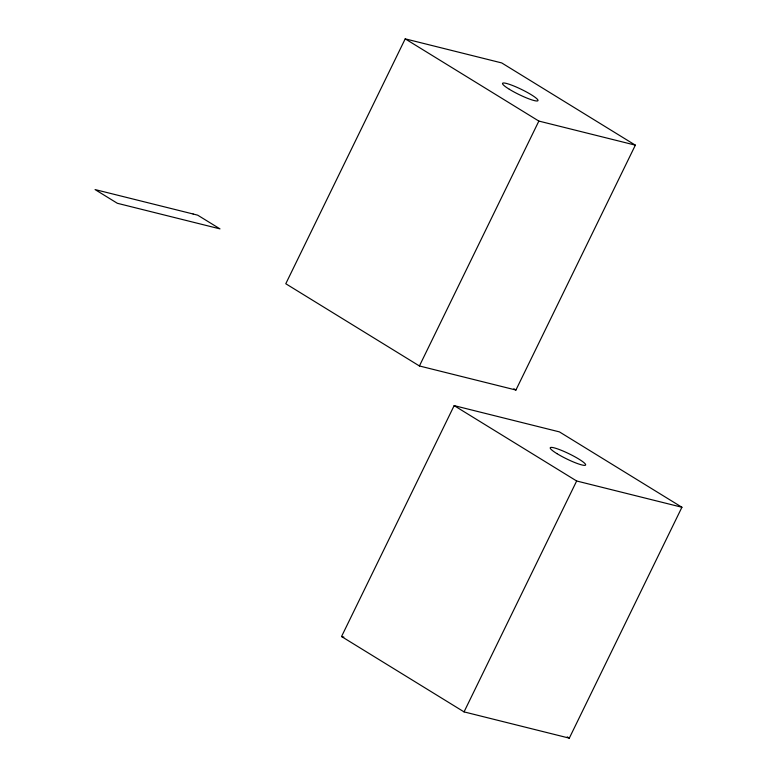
<?xml version="1.0" encoding="UTF-8"?>
<svg xmlns="http://www.w3.org/2000/svg" width="777" height="777" viewBox="0 0 777 777"><rect width="100%" height="100%" fill="white"/><g stroke="black" fill="none" stroke-linecap="round" stroke-linejoin="round"><path stroke-width="1.17" d="M405.215 38.85L285.781 283.741L419.415 365.967L515.918 390.035L635.353 145.153L501.719 62.927L405.215 38.85L538.859 121.076L635.353 145.153M419.415 365.967L538.859 121.076M341.54 636.518L454.156 405.623L559.421 431.886L681.924 507.255L569.308 738.15L464.044 711.887L341.54 636.518L343.881 637.101M464.044 711.887L576.66 480.992L681.924 507.255M513.859 388.772L515.918 390.035M454.156 405.623L576.66 480.992M567.249 736.887L569.308 738.15M193.104 213.996L95.076 189.578L117.346 203.283L219.988 228.885L197.708 215.18L193.104 213.996M509.323 89.268A19.668 2.836 26 0 0 537.83 100.787A19.668 2.836 26 0 0 513.714 85.946A19.668 2.836 26 0 0 509.323 89.268M556.973 453.642A19.668 2.836 26 0 0 585.479 465.161A19.668 2.836 26 0 0 561.363 450.33A19.668 2.836 26 0 0 556.973 453.642"/></g></svg>
